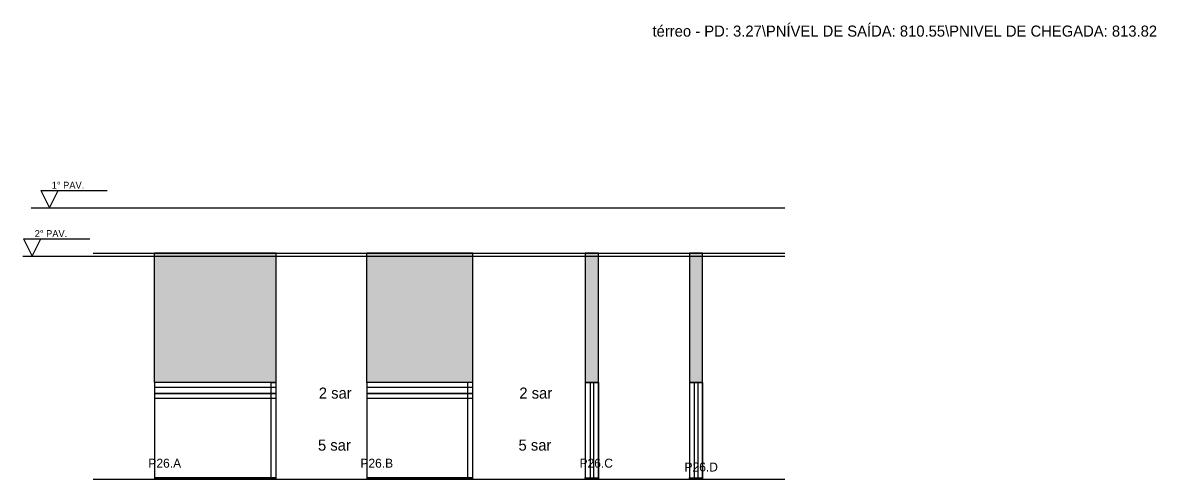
# Model space of a CAD drawing. Header units: metres. Extents: x 16531 to 21165, y 1680 to 2350.
# Drawn here: x 17939 to 19580, y 1680 to 2340 of the extents above; entities that cross this region are included whole.
import ezdxf

# ---------------------------------------------------------------- set-up
doc = ezdxf.new("R2010")
doc.units = ezdxf.units.M
for name, color, linetype in [('COTA', 7, 'Continuous'), ('NIVEL 1° PAV.', 7, 'Continuous'), ('NIVEL 2° PAV.', 7, 'Continuous'), ('NOMENCLATURA', 7, 'Continuous'), ('Nível', 7, 'Continuous'), ('Painéis', 7, 'Continuous'), ('SARR_2.2x7', 7, 'Continuous'), ('Texto Seção', 7, 'Continuous')]:
    doc.layers.add(name, color=color, linetype=linetype)

msp = doc.modelspace()

# ---------------------------------------------------------------- hatches: boundary and pattern name
at = {"layer": 'COTA'}
h = msp.add_hatch(color=7, dxfattribs=at)
h.dxf.hatch_style = 1
h.paths.add_polyline_path([(18129.9, 1819.7), (18305.9, 1819.7), (18305.9, 1819.7), (18305.9, 2006.7), (18305.9, 2006.7), (18129.9, 2006.7), (18129.9, 2006.7), (18129.9, 1819.7)])
h = msp.add_hatch(color=7, dxfattribs=at)
h.dxf.hatch_style = 1
h.paths.add_polyline_path([(18590.3, 1819.7), (18590.3, 2006.7), (18590.3, 2006.7), (18437.3, 2006.7), (18437.3, 2006.7), (18437.3, 1819.7), (18437.3, 1819.7), (18590.3, 1819.7)])
h = msp.add_hatch(color=7, dxfattribs=at)
h.dxf.hatch_style = 1
h.paths.add_polyline_path([(18753.1, 1819.7), (18772.1, 1819.7), (18772.1, 1819.7), (18772.1, 2006.7), (18772.1, 2006.7), (18753.1, 2006.7), (18753.1, 2006.7), (18753.1, 1819.7)])
h = msp.add_hatch(color=7, dxfattribs=at)
h.dxf.hatch_style = 1
h.paths.add_polyline_path([(18903.9, 1819.7), (18922.9, 1819.7), (18922.9, 1819.7), (18922.9, 2006.7), (18922.9, 2006.7), (18903.9, 2006.7), (18903.9, 2006.7), (18903.9, 1819.7)])

# ---------------------------------------------------------------- linework, layer by layer
at = {"layer": 'COTA', "color": 7, "lineweight": 25}
for p, q in [((18305.9, 2006.7), (18129.9, 2006.7)), ((18129.9, 1819.7), (18129.9, 2006.7)), ((18305.9, 1819.7), (18305.9, 2006.7)), ((18590.3, 2006.7), (18437.3, 2006.7)), ((18437.3, 1819.7), (18437.3, 2006.7)), ((18590.3, 1819.7), (18590.3, 2006.7))]:
    msp.add_line(p, q, dxfattribs=at)
for points in [[(18772.1, 1819.7), (18772.1, 2006.7), (18753.1, 2006.7), (18753.1, 1819.7)], [(18922.9, 1819.7), (18922.9, 2006.7), (18903.9, 2006.7), (18903.9, 1819.7)]]:
    msp.add_lwpolyline(points, dxfattribs=at)
at = {"layer": 'NIVEL 1° PAV.', "color": 7, "lineweight": 25}
for p, q in [((17965.2, 2097.7), (18061.2, 2097.7)), ((17965.2, 2097.7), (17977.7, 2072.7)), ((17977.7, 2072.7), (17990.2, 2097.7)), ((17951.4, 2072.7), (19042, 2072.7))]:
    msp.add_line(p, q, dxfattribs=at)
at = {"layer": 'NIVEL 2° PAV.', "color": 7, "lineweight": 25}
for p, q in [((17940.5, 2027.7), (18036.5, 2027.7)), ((17940.5, 2027.7), (17953, 2002.7)), ((17953, 2002.7), (17965.5, 2027.7)), ((17939.1, 2002.7), (19042, 2002.7))]:
    msp.add_line(p, q, dxfattribs=at)
at = {"layer": 'Nível', "color": 7, "lineweight": 25}
for p, q in [((18041.3, 2006.7), (19042, 2006.7)), ((18041.3, 1679.7), (19042, 1679.7))]:
    msp.add_line(p, q, dxfattribs=at)
at = {"layer": 'Painéis', "color": 7, "lineweight": 25}
for p, q in [((18129.9, 1819.7), (18129.9, 1803.7)), ((18305.9, 1819.7), (18129.9, 1819.7)), ((18305.9, 1803.7), (18305.9, 1819.7)), ((18437.3, 1819.7), (18437.3, 1803.7)), ((18590.3, 1819.7), (18437.3, 1819.7)), ((18590.3, 1803.7), (18590.3, 1819.7)), ((18753.1, 1819.7), (18753.1, 1681.7)), ((18753.1, 1819.7), (18772.1, 1819.7)), ((18772.1, 1819.7), (18753.1, 1819.7)), ((18772.1, 1819.7), (18753.1, 1819.7)), ((18772.1, 1819.7), (18753.1, 1819.7)), ((18772.1, 1681.7), (18772.1, 1819.7)), ((18772.1, 1819.7), (18772.1, 1681.7)), ((18903.9, 1819.7), (18903.9, 1681.7)), ((18903.9, 1819.7), (18922.9, 1819.7)), ((18922.9, 1819.7), (18903.9, 1819.7)), ((18922.9, 1819.7), (18903.9, 1819.7)), ((18922.9, 1819.7), (18903.9, 1819.7)), ((18922.9, 1681.7), (18922.9, 1819.7)), ((18922.9, 1819.7), (18922.9, 1681.7)), ((18129.9, 1803.7), (18129.9, 1679.7)), ((18129.9, 1803.7), (18305.9, 1803.7)), ((18305.9, 1803.7), (18129.9, 1803.7)), ((18305.9, 1679.7), (18305.9, 1803.7)), ((18437.3, 1803.7), (18437.3, 1679.7)), ((18437.3, 1803.7), (18590.3, 1803.7)), ((18590.3, 1803.7), (18437.3, 1803.7)), ((18590.3, 1679.7), (18590.3, 1803.7)), ((18129.9, 1681.7), (18305.9, 1681.7)), ((18437.3, 1681.7), (18590.3, 1681.7)), ((18753.1, 1681.7), (18772.1, 1681.7)), ((18903.9, 1681.7), (18922.9, 1681.7))]:
    msp.add_line(p, q, dxfattribs=at)
for points in [[(18305.9, 1681.7), (18129.9, 1681.7), (18129.9, 1679.7), (18305.9, 1679.7)], [(18590.3, 1681.7), (18437.3, 1681.7), (18437.3, 1679.7), (18590.3, 1679.7)], [(18753.1, 1681.7), (18772.1, 1681.7), (18772.1, 1679.7), (18753.1, 1679.7)], [(18903.9, 1681.7), (18922.9, 1681.7), (18922.9, 1679.7), (18903.9, 1679.7)]]:
    msp.add_lwpolyline(points, close=True, dxfattribs=at)
at = {"layer": 'SARR_2.2x7', "color": 7, "lineweight": 25}
for p, q in [((18305.9, 1812.7), (18129.9, 1812.7)), ((18298.9, 1819.7), (18298.9, 1819.7)), ((18298.9, 1803.7), (18298.9, 1819.7)), ((18298.9, 1819.7), (18305.9, 1819.7)), ((18444.3, 1819.7), (18437.3, 1819.7)), ((18590.3, 1812.7), (18437.3, 1812.7)), ((18444.3, 1819.7), (18444.3, 1819.7)), ((18583.3, 1803.7), (18583.3, 1819.7)), ((18760.1, 1819.7), (18760.1, 1681.7)), ((18760.1, 1819.7), (18760.1, 1819.7)), ((18760.1, 1819.7), (18760.1, 1819.7)), ((18765.1, 1819.7), (18765.1, 1681.7)), ((18765.1, 1819.7), (18765.1, 1819.7)), ((18765.1, 1819.7), (18765.1, 1819.7)), ((18910.9, 1819.7), (18910.9, 1681.7)), ((18910.9, 1819.7), (18910.9, 1819.7)), ((18910.9, 1819.7), (18910.9, 1819.7)), ((18915.9, 1819.7), (18915.9, 1681.7)), ((18915.9, 1819.7), (18915.9, 1819.7)), ((18915.9, 1819.7), (18915.9, 1819.7)), ((18305.9, 1796.7), (18129.9, 1796.7)), ((18298.9, 1681.7), (18298.9, 1803.7)), ((18590.3, 1796.7), (18437.3, 1796.7)), ((18583.3, 1681.7), (18583.3, 1803.7)), ((18136.9, 1681.7), (18136.9, 1681.7)), ((18298.9, 1681.7), (18298.9, 1681.7)), ((18444.3, 1681.7), (18444.3, 1681.7)), ((18583.3, 1681.7), (18583.3, 1681.7))]:
    msp.add_line(p, q, dxfattribs=at)

# ---------------------------------------------------------------- texts
at = {"layer": 'NIVEL 1° PAV.', "color": 7, "lineweight": 25}
msp.add_text('1° PAV.', height=10, dxfattribs=at).set_placement((17981.2, 2100.2))
at = {"layer": 'NIVEL 2° PAV.', "color": 7, "lineweight": 25}
msp.add_text('2° PAV.', height=10, dxfattribs=at).set_placement((17956.5, 2030.2))
at = {"layer": 'NOMENCLATURA', "color": 7, "lineweight": 25}
for s, p in [('térreo - PD: 3.27\\PNÍVEL DE SAÍDA: 810.55\\PNIVEL DE CHEGADA: 813.82', (18850.5, 2320.2)), ('2 sar', (18367.6, 1796.5)), ('2 sar', (18657.8, 1796.5)), ('5 sar', (18366.4, 1721.2)), ('5 sar', (18656.6, 1721.2))]:
    msp.add_text(s, height=16, dxfattribs=at).set_placement(p)
at = {"layer": 'Texto Seção', "color": 7, "lineweight": 25}
for s, p in [('P26.A', (18121, 1696.5)), ('P26.B', (18427.8, 1696.5)), ('P26.C', (18744.9, 1696.6)), ('P26.D', (18896.8, 1691))]:
    msp.add_text(s, height=13, dxfattribs=at).set_placement(p)

doc.saveas('drawing.dxf')
